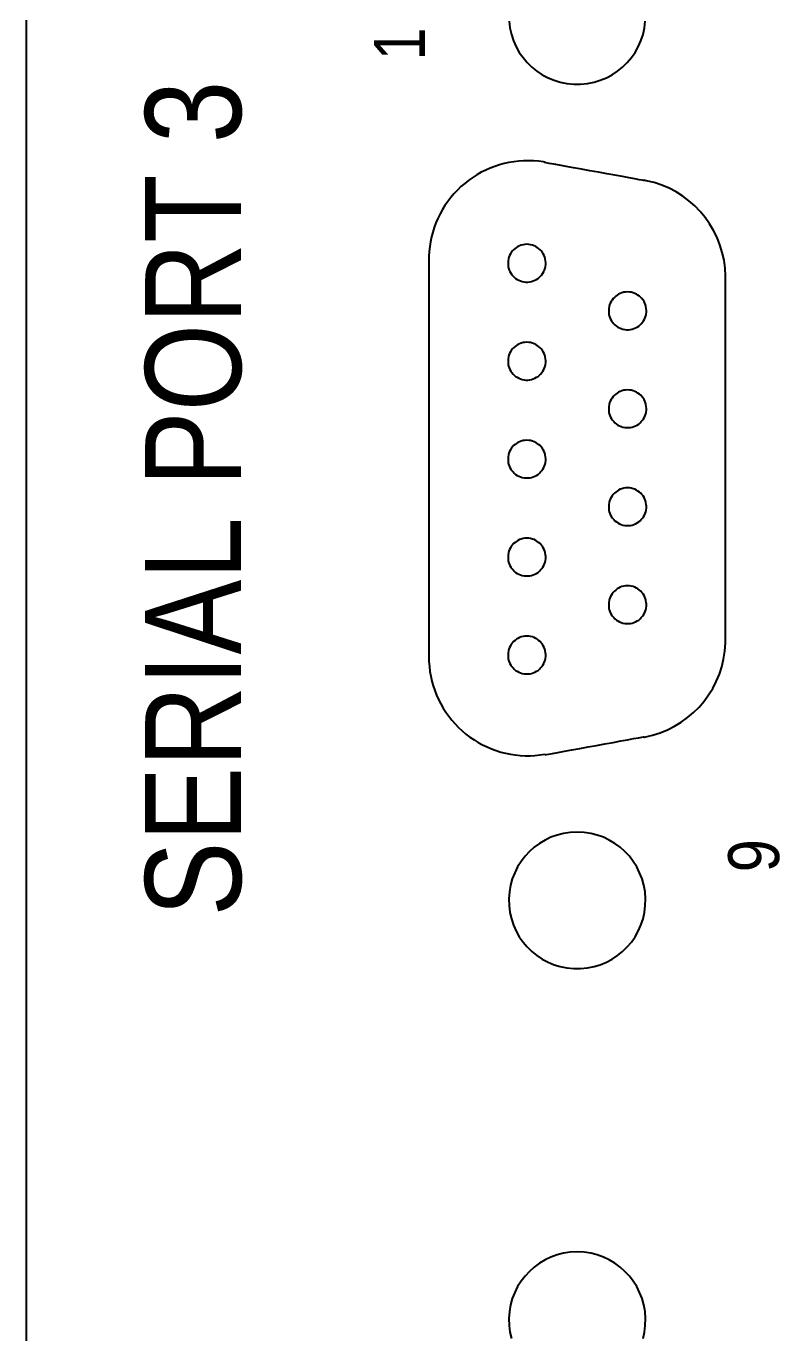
# Model space of a CAD drawing. Extents: x -11 to 35.7, y -8.8 to 26.3.
# Drawn here: x 19.577 to 20.416, y 8.577 to 10.031 of the extents above; entities that cross this region are included whole.
import ezdxf

# ---------------------------------------------------------------- set-up
doc = ezdxf.new("R2010")
doc.units = 0
doc.header["$MEASUREMENT"] = 0
doc.layers.add('5_00_DWG', color=7, linetype='CONTINUOUS')

msp = doc.modelspace()

# ---------------------------------------------------------------- linework, layer by layer
at = {"layer": '5_00_DWG'}
for points in [[(19.5772, 10.0378), (19.5772, 10.017), (19.5772, 9.9959), (19.5772, 9.9745), (19.5772, 9.9528), (19.5772, 9.9308), (19.5772, 9.9085), (19.5772, 9.886), (19.5772, 9.8631), (19.5772, 9.84), (19.5772, 9.8165), (19.5772, 9.7928), (19.5772, 9.7688), (19.5772, 9.7446), (19.5772, 9.72), (19.5772, 9.6952), (19.5772, 9.6701), (19.5772, 9.6447), (19.5772, 9.6191), (19.5772, 9.5931), (19.5772, 9.5669), (19.5772, 9.5405), (19.5772, 9.5138), (19.5772, 9.4868), (19.5772, 9.4595), (19.5772, 9.432), (19.5772, 9.4042), (19.5772, 9.3762), (19.5772, 9.3479), (19.5772, 9.3193), (19.5772, 9.2905), (19.5772, 9.2615), (19.5772, 9.2322), (19.5772, 9.2026), (19.5772, 9.1728), (19.5772, 9.1427), (19.5772, 9.1124), (19.5772, 9.0819), (19.5772, 9.0511), (19.5772, 9.0201), (19.5772, 8.9888), (19.5772, 8.9573), (19.5772, 8.9256), (19.5772, 8.8936), (19.5772, 8.8614), (19.5772, 8.829), (19.5772, 8.7963), (19.5772, 8.7634), (19.5772, 8.7303), (19.5772, 8.6969), (19.5772, 8.6634), (19.5772, 8.6296), (19.5772, 8.5955), (19.5772, 8.5613)], [(20.1144, 10.0367), (20.1153, 10.0293), (20.117, 10.022), (20.1193, 10.015), (20.1222, 10.0084), (20.1258, 10.0021), (20.1299, 9.9962), (20.1345, 9.9907), (20.1397, 9.9857), (20.1453, 9.9812), (20.1513, 9.9772), (20.1577, 9.9738), (20.1644, 9.971), (20.1714, 9.9688), (20.1787, 9.9673), (20.1863, 9.9666), (20.194, 9.9666), (20.2015, 9.9673), (20.2089, 9.9688), (20.2159, 9.971), (20.2226, 9.9738), (20.229, 9.9772), (20.235, 9.9812), (20.2406, 9.9857), (20.2458, 9.9907), (20.2504, 9.9962), (20.2545, 10.0021), (20.2581, 10.0084), (20.261, 10.015), (20.2634, 10.022), (20.265, 10.0293), (20.2659, 10.0367)], [(20.1541, 9.2205), (20.1552, 9.2207), (20.1581, 9.2212), (20.1628, 9.2221), (20.1688, 9.2232), (20.176, 9.2245), (20.1842, 9.226), (20.193, 9.2276), (20.2023, 9.2292), (20.2117, 9.231), (20.2211, 9.2327), (20.2301, 9.2343), (20.2386, 9.2359), (20.2463, 9.2373), (20.2529, 9.2385), (20.2582, 9.2394), (20.262, 9.2401), (20.2639, 9.2405), (20.2641, 9.2405), (20.2641, 9.2405), (20.2642, 9.2405), (20.2642, 9.2405), (20.2642, 9.2404), (20.2642, 9.2404), (20.2642, 9.2404), (20.2642, 9.2404), (20.2642, 9.2403), (20.2642, 9.2403), (20.2642, 9.2403), (20.2642, 9.2402), (20.2642, 9.2402), (20.2642, 9.2402), (20.2642, 9.2402), (20.2643, 9.2402), (20.2643, 9.2402), (20.2649, 9.2403), (20.2738, 9.2423), (20.2824, 9.245), (20.2906, 9.2483), (20.2984, 9.2522), (20.3059, 9.2568), (20.313, 9.2619), (20.3196, 9.2675), (20.3257, 9.2736), (20.3313, 9.2801), (20.3364, 9.2871), (20.341, 9.2944), (20.3449, 9.3021), (20.3483, 9.3102), (20.351, 9.3185), (20.3531, 9.3271), (20.3544, 9.336), (20.3551, 9.345), (20.3552, 9.35), (20.3552, 9.3582), (20.3552, 9.3729), (20.3552, 9.3932), (20.3552, 9.4181), (20.3552, 9.4467), (20.3552, 9.4782), (20.3552, 9.5116), (20.3552, 9.546), (20.3552, 9.5805), (20.3552, 9.6142), (20.3552, 9.6462), (20.3552, 9.6756), (20.3552, 9.7014), (20.3552, 9.7229), (20.3552, 9.7389), (20.3552, 9.7487), (20.3551, 9.7529), (20.3547, 9.762), (20.3535, 9.7708), (20.3515, 9.7795), (20.349, 9.7879), (20.3458, 9.796), (20.3419, 9.8038), (20.3375, 9.8113), (20.3325, 9.8183), (20.327, 9.825), (20.321, 9.8312), (20.3145, 9.8369), (20.3076, 9.8421), (20.3002, 9.8468), (20.2924, 9.8508), (20.2843, 9.8543), (20.2758, 9.8572), (20.267, 9.8593), (20.2643, 9.8598), (20.2643, 9.8598), (20.2642, 9.8598), (20.2642, 9.8598), (20.2642, 9.8598), (20.2642, 9.8597), (20.2642, 9.8597), (20.2642, 9.8597), (20.2642, 9.8597), (20.2642, 9.8596), (20.2642, 9.8596), (20.2642, 9.8596), (20.2642, 9.8595), (20.2642, 9.8595), (20.2642, 9.8595), (20.2641, 9.8595), (20.2641, 9.8595), (20.2641, 9.8595), (20.2626, 9.8598), (20.2592, 9.8604), (20.2542, 9.8613), (20.2479, 9.8624), (20.2404, 9.8638), (20.2321, 9.8653), (20.2232, 9.8669), (20.2139, 9.8686), (20.2044, 9.8704), (20.1951, 9.872), (20.1862, 9.8737), (20.1778, 9.8752), (20.1704, 9.8765), (20.1641, 9.8777), (20.1591, 9.8786), (20.1557, 9.8792), (20.1542, 9.8795), (20.1541, 9.8795), (20.1542, 9.8795), (20.1542, 9.8795), (20.1542, 9.8795), (20.1542, 9.8796), (20.1542, 9.8796), (20.1542, 9.8796), (20.1542, 9.8796), (20.1542, 9.8797), (20.1542, 9.8797), (20.1542, 9.8797), (20.1542, 9.8797), (20.1542, 9.8798), (20.1542, 9.8798), (20.1542, 9.8798), (20.1543, 9.8798), (20.1543, 9.8798), (20.1526, 9.8801), (20.1471, 9.8809), (20.1415, 9.8813), (20.136, 9.8815), (20.1305, 9.8814), (20.1251, 9.881), (20.1196, 9.8804), (20.1143, 9.8795), (20.1089, 9.8783), (20.1037, 9.8769), (20.0985, 9.8752), (20.0934, 9.8732), (20.0884, 9.871), (20.0835, 9.8686), (20.0787, 9.8659), (20.074, 9.8629), (20.0695, 9.8597), (20.0651, 9.8563), (20.0609, 9.8527), (20.0569, 9.8488), (20.0531, 9.8448), (20.0496, 9.8406), (20.0462, 9.8362), (20.0431, 9.8317), (20.0402, 9.8271), (20.0376, 9.8223), (20.0352, 9.8174), (20.033, 9.8124), (20.0311, 9.8073), (20.0295, 9.8021), (20.0281, 9.7968), (20.027, 9.7914), (20.0261, 9.786), (20.0255, 9.7805), (20.0252, 9.7749), (20.0252, 9.7709), (20.0252, 9.7636), (20.0252, 9.749), (20.0252, 9.7281), (20.0252, 9.7019), (20.0252, 9.6713), (20.0252, 9.6374), (20.0252, 9.6012), (20.0252, 9.5636), (20.0252, 9.5257), (20.0252, 9.4884), (20.0252, 9.4528), (20.0252, 9.4198), (20.0252, 9.3905), (20.0252, 9.3658), (20.0252, 9.3468), (20.0252, 9.3343), (20.0252, 9.3295), (20.0253, 9.3243), (20.0257, 9.3188), (20.0264, 9.3133), (20.0273, 9.3079), (20.0285, 9.3026), (20.03, 9.2973), (20.0317, 9.2921), (20.0337, 9.287), (20.0359, 9.2821), (20.0384, 9.2772), (20.0411, 9.2725), (20.044, 9.2679), (20.0472, 9.2634), (20.0506, 9.2591), (20.0543, 9.255), (20.0581, 9.251), (20.0622, 9.2472), (20.0664, 9.2436), (20.0709, 9.2402), (20.0754, 9.2371), (20.0801, 9.2342), (20.085, 9.2316), (20.0899, 9.2292), (20.0949, 9.2271), (20.1001, 9.2252), (20.1053, 9.2236), (20.1106, 9.2223), (20.1159, 9.2212), (20.1213, 9.2204), (20.1268, 9.2198), (20.1322, 9.2195), (20.1377, 9.2195), (20.1432, 9.2198), (20.1487, 9.2203), (20.1543, 9.2212)], [(20.2634, 8.571), (20.265, 8.5782), (20.2659, 8.5857), (20.2661, 8.5934), (20.2656, 8.601), (20.2643, 8.6084), (20.2623, 8.6155), (20.2596, 8.6223), (20.2564, 8.6288), (20.2525, 8.6349), (20.2482, 8.6406), (20.2433, 8.6458), (20.2379, 8.6506), (20.2321, 8.6549), (20.2259, 8.6586), (20.2193, 8.6617), (20.2124, 8.6641), (20.2052, 8.666), (20.1978, 8.6671), (20.1901, 8.6675), (20.1825, 8.6671), (20.1751, 8.666), (20.1679, 8.6641), (20.161, 8.6617), (20.1544, 8.6586), (20.1482, 8.6549), (20.1424, 8.6506), (20.1371, 8.6458), (20.1322, 8.6406), (20.1278, 8.6349), (20.1239, 8.6288), (20.1207, 8.6223), (20.118, 8.6155), (20.1161, 8.6084), (20.1148, 8.601), (20.1142, 8.5934), (20.1144, 8.5857), (20.1153, 8.5782), (20.117, 8.571)]]:
    msp.add_lwpolyline(points, dxfattribs=at)
for points in [[(20.1342, 9.7885), (20.132, 9.7884), (20.13, 9.7881), (20.128, 9.7876), (20.1261, 9.7869), (20.1243, 9.786), (20.1226, 9.785), (20.121, 9.7838), (20.1195, 9.7825), (20.1181, 9.7811), (20.1169, 9.7795), (20.1159, 9.7778), (20.115, 9.776), (20.1142, 9.7741), (20.1137, 9.7722), (20.1133, 9.7701), (20.1132, 9.768), (20.1132, 9.7659), (20.1135, 9.7638), (20.1139, 9.7618), (20.1146, 9.7599), (20.1154, 9.7581), (20.1164, 9.7563), (20.1175, 9.7547), (20.1188, 9.7532), (20.1202, 9.7518), (20.1217, 9.7505), (20.1234, 9.7494), (20.1252, 9.7485), (20.127, 9.7477), (20.129, 9.7471), (20.131, 9.7467), (20.1331, 9.7465), (20.1352, 9.7465), (20.1373, 9.7467), (20.1393, 9.7471), (20.1413, 9.7477), (20.1431, 9.7485), (20.1449, 9.7494), (20.1466, 9.7505), (20.1481, 9.7518), (20.1495, 9.7532), (20.1508, 9.7547), (20.1519, 9.7563), (20.1529, 9.7581), (20.1537, 9.7599), (20.1544, 9.7618), (20.1548, 9.7638), (20.1551, 9.7659), (20.1551, 9.768), (20.155, 9.7701), (20.1546, 9.7722), (20.1541, 9.7741), (20.1534, 9.776), (20.1525, 9.7778), (20.1514, 9.7795), (20.1502, 9.7811), (20.1488, 9.7825), (20.1473, 9.7838), (20.1457, 9.785), (20.144, 9.786), (20.1422, 9.7869), (20.1403, 9.7876), (20.1383, 9.7881), (20.1363, 9.7884)], [(20.2462, 9.7355), (20.244, 9.7354), (20.242, 9.7351), (20.24, 9.7346), (20.2381, 9.7339), (20.2363, 9.733), (20.2346, 9.732), (20.233, 9.7308), (20.2315, 9.7295), (20.2301, 9.7281), (20.2289, 9.7265), (20.2279, 9.7248), (20.227, 9.723), (20.2262, 9.7211), (20.2257, 9.7192), (20.2253, 9.7171), (20.2252, 9.715), (20.2252, 9.7129), (20.2255, 9.7108), (20.2259, 9.7088), (20.2266, 9.7069), (20.2274, 9.7051), (20.2284, 9.7033), (20.2295, 9.7017), (20.2308, 9.7002), (20.2322, 9.6988), (20.2338, 9.6975), (20.2354, 9.6964), (20.2372, 9.6955), (20.239, 9.6947), (20.241, 9.6941), (20.243, 9.6937), (20.2451, 9.6935), (20.2472, 9.6935), (20.2493, 9.6937), (20.2513, 9.6941), (20.2533, 9.6947), (20.2551, 9.6955), (20.2569, 9.6964), (20.2586, 9.6975), (20.2601, 9.6988), (20.2615, 9.7002), (20.2628, 9.7017), (20.2639, 9.7033), (20.2649, 9.7051), (20.2657, 9.7069), (20.2664, 9.7088), (20.2668, 9.7108), (20.2671, 9.7129), (20.2672, 9.715), (20.267, 9.7171), (20.2666, 9.7192), (20.2661, 9.7211), (20.2654, 9.723), (20.2645, 9.7248), (20.2634, 9.7265), (20.2622, 9.7281), (20.2608, 9.7295), (20.2593, 9.7308), (20.2577, 9.732), (20.256, 9.733), (20.2542, 9.7339), (20.2523, 9.7346), (20.2503, 9.7351), (20.2483, 9.7354)], [(20.1342, 9.6795), (20.132, 9.6794), (20.13, 9.6791), (20.128, 9.6786), (20.1261, 9.6779), (20.1243, 9.677), (20.1226, 9.676), (20.121, 9.6748), (20.1195, 9.6735), (20.1181, 9.6721), (20.1169, 9.6705), (20.1159, 9.6688), (20.115, 9.667), (20.1142, 9.6651), (20.1137, 9.6632), (20.1133, 9.6611), (20.1132, 9.659), (20.1132, 9.6569), (20.1135, 9.6548), (20.1139, 9.6528), (20.1146, 9.6509), (20.1154, 9.6491), (20.1164, 9.6473), (20.1175, 9.6457), (20.1188, 9.6442), (20.1202, 9.6428), (20.1217, 9.6416), (20.1234, 9.6405), (20.1252, 9.6395), (20.127, 9.6387), (20.129, 9.6381), (20.131, 9.6377), (20.1331, 9.6375), (20.1352, 9.6375), (20.1373, 9.6377), (20.1393, 9.6381), (20.1413, 9.6387), (20.1431, 9.6395), (20.1449, 9.6405), (20.1466, 9.6416), (20.1481, 9.6428), (20.1495, 9.6442), (20.1508, 9.6457), (20.1519, 9.6473), (20.1529, 9.6491), (20.1537, 9.6509), (20.1544, 9.6528), (20.1548, 9.6548), (20.1551, 9.6569), (20.1551, 9.659), (20.155, 9.6611), (20.1546, 9.6632), (20.1541, 9.6651), (20.1534, 9.667), (20.1525, 9.6688), (20.1514, 9.6705), (20.1502, 9.6721), (20.1488, 9.6735), (20.1473, 9.6748), (20.1457, 9.676), (20.144, 9.677), (20.1422, 9.6779), (20.1403, 9.6786), (20.1383, 9.6791), (20.1363, 9.6794)], [(20.2462, 9.6265), (20.244, 9.6264), (20.242, 9.6261), (20.24, 9.6256), (20.2381, 9.6249), (20.2363, 9.624), (20.2346, 9.623), (20.233, 9.6218), (20.2315, 9.6205), (20.2301, 9.6191), (20.2289, 9.6175), (20.2279, 9.6158), (20.227, 9.614), (20.2262, 9.6121), (20.2257, 9.6102), (20.2253, 9.6081), (20.2252, 9.606), (20.2252, 9.6039), (20.2255, 9.6018), (20.2259, 9.5998), (20.2266, 9.5979), (20.2274, 9.5961), (20.2284, 9.5943), (20.2295, 9.5927), (20.2308, 9.5912), (20.2322, 9.5898), (20.2338, 9.5885), (20.2354, 9.5874), (20.2372, 9.5865), (20.239, 9.5857), (20.241, 9.5851), (20.243, 9.5847), (20.2451, 9.5845), (20.2472, 9.5845), (20.2493, 9.5847), (20.2513, 9.5851), (20.2533, 9.5857), (20.2551, 9.5865), (20.2569, 9.5874), (20.2586, 9.5885), (20.2601, 9.5898), (20.2615, 9.5912), (20.2628, 9.5927), (20.2639, 9.5943), (20.2649, 9.5961), (20.2657, 9.5979), (20.2664, 9.5998), (20.2668, 9.6018), (20.2671, 9.6039), (20.2672, 9.606), (20.267, 9.6081), (20.2666, 9.6102), (20.2661, 9.6121), (20.2654, 9.614), (20.2645, 9.6158), (20.2634, 9.6175), (20.2622, 9.6191), (20.2608, 9.6205), (20.2593, 9.6218), (20.2577, 9.623), (20.256, 9.624), (20.2542, 9.6249), (20.2523, 9.6256), (20.2503, 9.6261), (20.2483, 9.6264)], [(20.1342, 9.5705), (20.132, 9.5704), (20.13, 9.5701), (20.128, 9.5696), (20.1261, 9.5689), (20.1243, 9.568), (20.1226, 9.567), (20.121, 9.5658), (20.1195, 9.5645), (20.1181, 9.5631), (20.1169, 9.5615), (20.1159, 9.5598), (20.115, 9.558), (20.1142, 9.5561), (20.1137, 9.5542), (20.1133, 9.5521), (20.1132, 9.55), (20.1132, 9.5479), (20.1135, 9.5458), (20.1139, 9.5438), (20.1146, 9.5419), (20.1154, 9.5401), (20.1164, 9.5383), (20.1175, 9.5367), (20.1188, 9.5352), (20.1202, 9.5338), (20.1217, 9.5325), (20.1234, 9.5314), (20.1252, 9.5305), (20.127, 9.5297), (20.129, 9.5291), (20.131, 9.5287), (20.1331, 9.5285), (20.1352, 9.5285), (20.1373, 9.5287), (20.1393, 9.5291), (20.1413, 9.5297), (20.1431, 9.5305), (20.1449, 9.5314), (20.1466, 9.5325), (20.1481, 9.5338), (20.1495, 9.5352), (20.1508, 9.5367), (20.1519, 9.5383), (20.1529, 9.5401), (20.1537, 9.5419), (20.1544, 9.5438), (20.1548, 9.5458), (20.1551, 9.5479), (20.1551, 9.55), (20.155, 9.5521), (20.1546, 9.5542), (20.1541, 9.5561), (20.1534, 9.558), (20.1525, 9.5598), (20.1514, 9.5615), (20.1502, 9.5631), (20.1488, 9.5645), (20.1473, 9.5658), (20.1457, 9.567), (20.144, 9.568), (20.1422, 9.5689), (20.1403, 9.5696), (20.1383, 9.5701), (20.1363, 9.5704)], [(20.2462, 9.5175), (20.244, 9.5174), (20.242, 9.5171), (20.24, 9.5166), (20.2381, 9.5159), (20.2363, 9.515), (20.2346, 9.514), (20.233, 9.5128), (20.2315, 9.5115), (20.2301, 9.5101), (20.2289, 9.5085), (20.2279, 9.5068), (20.227, 9.505), (20.2262, 9.5031), (20.2257, 9.5012), (20.2253, 9.4991), (20.2252, 9.497), (20.2252, 9.4949), (20.2255, 9.4928), (20.2259, 9.4908), (20.2266, 9.4889), (20.2274, 9.4871), (20.2284, 9.4853), (20.2295, 9.4837), (20.2308, 9.4822), (20.2322, 9.4808), (20.2338, 9.4796), (20.2354, 9.4785), (20.2372, 9.4775), (20.239, 9.4767), (20.241, 9.4761), (20.243, 9.4757), (20.2451, 9.4755), (20.2472, 9.4755), (20.2493, 9.4757), (20.2513, 9.4761), (20.2533, 9.4767), (20.2551, 9.4775), (20.2569, 9.4785), (20.2586, 9.4796), (20.2601, 9.4808), (20.2615, 9.4822), (20.2628, 9.4837), (20.2639, 9.4853), (20.2649, 9.4871), (20.2657, 9.4889), (20.2664, 9.4908), (20.2668, 9.4928), (20.2671, 9.4949), (20.2672, 9.497), (20.267, 9.4991), (20.2666, 9.5012), (20.2661, 9.5031), (20.2654, 9.505), (20.2645, 9.5068), (20.2634, 9.5085), (20.2622, 9.5101), (20.2608, 9.5115), (20.2593, 9.5128), (20.2577, 9.514), (20.256, 9.515), (20.2542, 9.5159), (20.2523, 9.5166), (20.2503, 9.5171), (20.2483, 9.5174)], [(20.1342, 9.4615), (20.132, 9.4614), (20.13, 9.4611), (20.128, 9.4606), (20.1261, 9.4599), (20.1243, 9.459), (20.1226, 9.458), (20.121, 9.4568), (20.1195, 9.4555), (20.1181, 9.4541), (20.1169, 9.4525), (20.1159, 9.4508), (20.115, 9.449), (20.1142, 9.4471), (20.1137, 9.4452), (20.1133, 9.4431), (20.1132, 9.441), (20.1132, 9.4389), (20.1135, 9.4368), (20.1139, 9.4348), (20.1146, 9.4329), (20.1154, 9.4311), (20.1164, 9.4293), (20.1175, 9.4277), (20.1188, 9.4262), (20.1202, 9.4248), (20.1217, 9.4235), (20.1234, 9.4224), (20.1252, 9.4215), (20.127, 9.4207), (20.129, 9.4201), (20.131, 9.4197), (20.1331, 9.4195), (20.1352, 9.4195), (20.1373, 9.4197), (20.1393, 9.4201), (20.1413, 9.4207), (20.1431, 9.4215), (20.1449, 9.4224), (20.1466, 9.4235), (20.1481, 9.4248), (20.1495, 9.4262), (20.1508, 9.4277), (20.1519, 9.4293), (20.1529, 9.4311), (20.1537, 9.4329), (20.1544, 9.4348), (20.1548, 9.4368), (20.1551, 9.4389), (20.1551, 9.441), (20.155, 9.4431), (20.1546, 9.4452), (20.1541, 9.4471), (20.1534, 9.449), (20.1525, 9.4508), (20.1514, 9.4525), (20.1502, 9.4541), (20.1488, 9.4555), (20.1473, 9.4568), (20.1457, 9.458), (20.144, 9.459), (20.1422, 9.4599), (20.1403, 9.4606), (20.1383, 9.4611), (20.1363, 9.4614)], [(20.2462, 9.4085), (20.244, 9.4084), (20.242, 9.4081), (20.24, 9.4076), (20.2381, 9.4069), (20.2363, 9.406), (20.2346, 9.405), (20.233, 9.4038), (20.2315, 9.4025), (20.2301, 9.4011), (20.2289, 9.3995), (20.2279, 9.3978), (20.227, 9.396), (20.2262, 9.3941), (20.2257, 9.3922), (20.2253, 9.3901), (20.2252, 9.388), (20.2252, 9.3859), (20.2255, 9.3838), (20.2259, 9.3818), (20.2266, 9.3799), (20.2274, 9.3781), (20.2284, 9.3763), (20.2295, 9.3747), (20.2308, 9.3732), (20.2322, 9.3718), (20.2338, 9.3705), (20.2354, 9.3694), (20.2372, 9.3685), (20.239, 9.3677), (20.241, 9.3671), (20.243, 9.3667), (20.2451, 9.3665), (20.2472, 9.3665), (20.2493, 9.3667), (20.2513, 9.3671), (20.2533, 9.3677), (20.2551, 9.3685), (20.2569, 9.3694), (20.2586, 9.3705), (20.2601, 9.3718), (20.2615, 9.3732), (20.2628, 9.3747), (20.2639, 9.3763), (20.2649, 9.3781), (20.2657, 9.3799), (20.2664, 9.3818), (20.2668, 9.3838), (20.2671, 9.3859), (20.2672, 9.388), (20.267, 9.3901), (20.2666, 9.3922), (20.2661, 9.3941), (20.2654, 9.396), (20.2645, 9.3978), (20.2634, 9.3995), (20.2622, 9.4011), (20.2608, 9.4025), (20.2593, 9.4038), (20.2577, 9.405), (20.256, 9.406), (20.2542, 9.4069), (20.2523, 9.4076), (20.2503, 9.4081), (20.2483, 9.4084)], [(20.1342, 9.3525), (20.132, 9.3524), (20.13, 9.3521), (20.128, 9.3516), (20.1261, 9.3509), (20.1243, 9.35), (20.1226, 9.349), (20.121, 9.3478), (20.1195, 9.3465), (20.1181, 9.3451), (20.1169, 9.3435), (20.1159, 9.3418), (20.115, 9.34), (20.1142, 9.3381), (20.1137, 9.3362), (20.1133, 9.3341), (20.1132, 9.332), (20.1132, 9.3299), (20.1135, 9.3278), (20.1139, 9.3258), (20.1146, 9.3239), (20.1154, 9.3221), (20.1164, 9.3203), (20.1175, 9.3187), (20.1188, 9.3172), (20.1202, 9.3158), (20.1217, 9.3145), (20.1234, 9.3134), (20.1252, 9.3125), (20.127, 9.3117), (20.129, 9.3111), (20.131, 9.3107), (20.1331, 9.3105), (20.1352, 9.3105), (20.1373, 9.3107), (20.1393, 9.3111), (20.1413, 9.3117), (20.1431, 9.3125), (20.1449, 9.3134), (20.1466, 9.3145), (20.1481, 9.3158), (20.1495, 9.3172), (20.1508, 9.3187), (20.1519, 9.3203), (20.1529, 9.3221), (20.1537, 9.3239), (20.1544, 9.3258), (20.1548, 9.3278), (20.1551, 9.3299), (20.1551, 9.332), (20.155, 9.3341), (20.1546, 9.3362), (20.1541, 9.3381), (20.1534, 9.34), (20.1525, 9.3418), (20.1514, 9.3435), (20.1502, 9.3451), (20.1488, 9.3465), (20.1473, 9.3478), (20.1457, 9.349), (20.144, 9.35), (20.1422, 9.3509), (20.1403, 9.3516), (20.1383, 9.3521), (20.1363, 9.3524)], [(20.1901, 9.1345), (20.1825, 9.1341), (20.1751, 9.133), (20.1679, 9.1312), (20.161, 9.1287), (20.1544, 9.1256), (20.1482, 9.1219), (20.1424, 9.1176), (20.1371, 9.1129), (20.1322, 9.1076), (20.1278, 9.1019), (20.1239, 9.0958), (20.1207, 9.0893), (20.118, 9.0825), (20.1161, 9.0754), (20.1148, 9.068), (20.1142, 9.0604), (20.1144, 9.0527), (20.1153, 9.0452), (20.117, 9.038), (20.1193, 9.031), (20.1222, 9.0244), (20.1258, 9.0181), (20.1299, 9.0122), (20.1345, 9.0067), (20.1397, 9.0017), (20.1453, 8.9972), (20.1513, 8.9932), (20.1577, 8.9898), (20.1644, 8.987), (20.1714, 8.9848), (20.1787, 8.9834), (20.1863, 8.9826), (20.194, 8.9826), (20.2015, 8.9834), (20.2089, 8.9848), (20.2159, 8.987), (20.2226, 8.9898), (20.229, 8.9932), (20.235, 8.9972), (20.2406, 9.0017), (20.2458, 9.0067), (20.2504, 9.0122), (20.2545, 9.0181), (20.2581, 9.0244), (20.261, 9.031), (20.2634, 9.038), (20.265, 9.0452), (20.2659, 9.0527), (20.2661, 9.0604), (20.2656, 9.068), (20.2643, 9.0754), (20.2623, 9.0825), (20.2596, 9.0893), (20.2564, 9.0958), (20.2525, 9.1019), (20.2482, 9.1076), (20.2433, 9.1129), (20.2379, 9.1176), (20.2321, 9.1219), (20.2259, 9.1256), (20.2193, 9.1287), (20.2124, 9.1312), (20.2052, 9.133), (20.1978, 9.1341)]]:
    msp.add_lwpolyline(points, close=True, dxfattribs=at)

# ---------------------------------------------------------------- texts
at = {"layer": '5_00_DWG', "attachment_point": 7, "rotation": 90}
for s, insert, char_height in [('\\fInterstate-Regular|b0|i0|c0|p34;\\W0.875;1', (20.0207, 9.9931), 0.056667), ('\\fInterstate-Regular|b0|i0|c0|p34;\\W0.875;SERIAL PORT 3', (19.8178, 9.0406), 0.106722), ('\\fInterstate-Regular|b0|i0|c0|p34;\\W0.875;9', (20.4156, 9.0898), 0.056667)]:
    msp.add_mtext(s, dxfattribs=dict(at, insert=insert, char_height=char_height))

doc.saveas('drawing.dxf')
